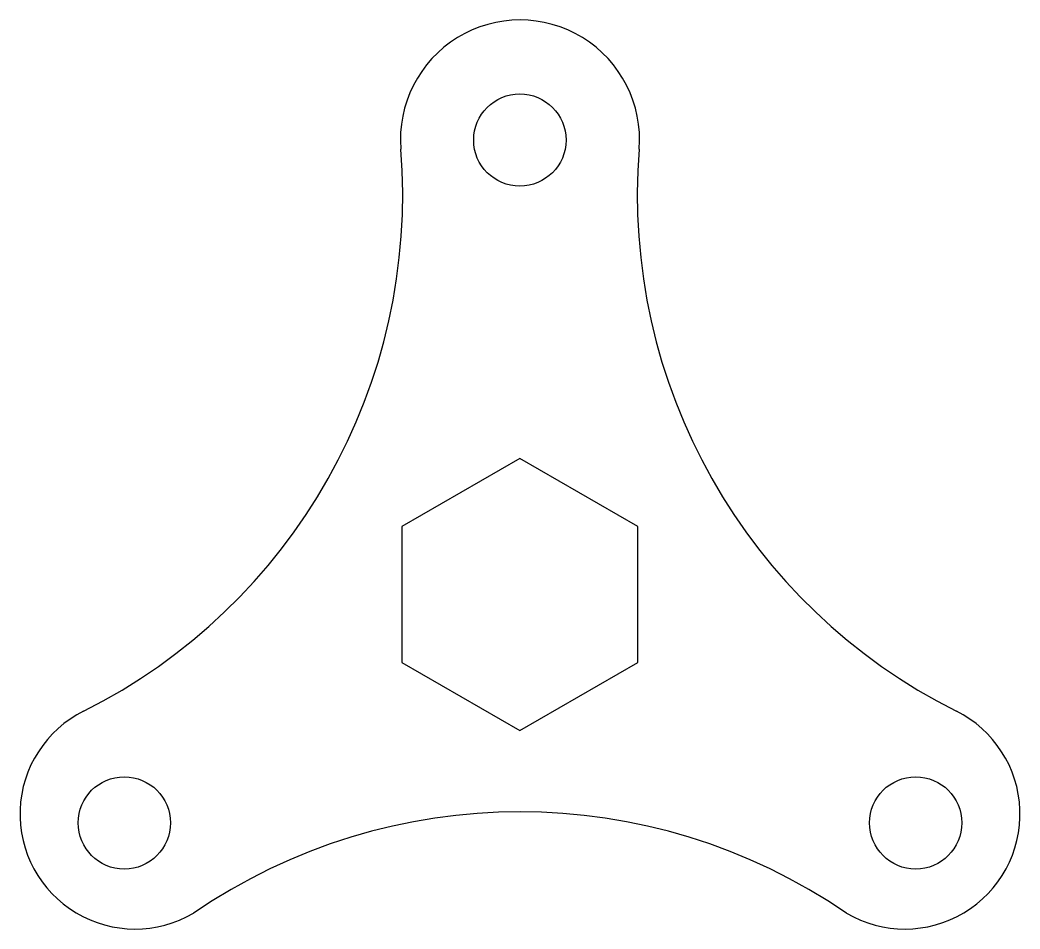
# Model space of a CAD drawing. Header units: millimetres. Extents: x 83 to 517, y 64 to 458.
import ezdxf

# ---------------------------------------------------------------- set-up
doc = ezdxf.new("R2010")
doc.units = ezdxf.units.MM

msp = doc.modelspace()

# ---------------------------------------------------------------- linework, layer by layer
msp.add_lwpolyline([(300, 150), (351.1, 179.5), (351.1, 238.5), (300, 268), (248.9, 238.5), (248.9, 179.5)], close=True)
for centre in [(300, 406), (128.66, 110), (471.47, 110)]:
    msp.add_circle(centre, 20)
for centre, radius, start, end in [((300.07, 406.25), 51.79, 355.4097, 184.5903), ((-0.75, 382.09), 250, 296.5632, 4.5903), ((600.89, 382.09), 250, 175.4097, 243.4368), ((133.34, 113.88), 49.86, 116.5632, 300.4658), ((466.8, 113.88), 49.86, 239.5342, 63.4368), ((300.07, -135.23), 250, 55.5429, 124.4571)]:
    msp.add_arc(centre, radius, start, end)

doc.saveas('drawing.dxf')
